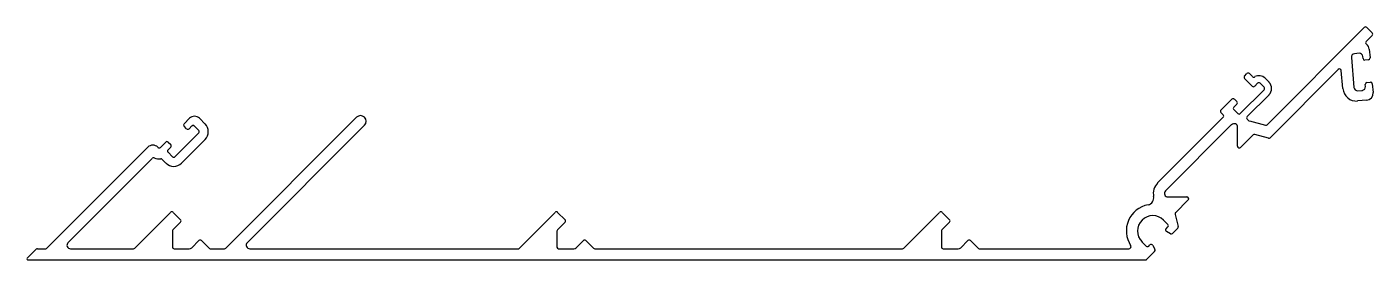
# Model space of a CAD drawing. Extents: x -79 to 113, y 2 to 35.
import ezdxf

# ---------------------------------------------------------------- set-up
doc = ezdxf.new("R2010")
doc.units = 0
doc.layers.add('1', color=4, linetype='CONTINUOUS')

msp = doc.modelspace()

# ---------------------------------------------------------------- linework, layer by layer
at = {"layer": '1', "color": 7}
for p, q in [((98.28, 21.25), (112.14, 35.11)), ((112.5, 35.11), (113.28, 34.33)), ((113.28, 33.98), (112.42, 33.12)), ((110.3, 30.84), (110.68, 26.55)), ((111.4, 31.43), (110.76, 31.38)), ((111.97, 30.68), (111.95, 30.98)), ((112.86, 32.01), (112.97, 30.77)), ((108.43, 29.13), (98.71, 19.41)), ((109.08, 26.41), (108.86, 28.98)), ((112.74, 30.5), (112.24, 30.45)), ((95.05, 28.19), (95.4, 28.54)), ((96.14, 26.74), (95.05, 27.84)), ((95.76, 28.54), (96.19, 28.11)), ((96.92, 27.16), (96.5, 26.74)), ((97.84, 26.6), (97.28, 27.16)), ((97.98, 27.87), (98.55, 27.31)), ((112.32, 26.7), (112.29, 27)), ((112.52, 27.27), (113.02, 27.31)), ((113.29, 27.08), (113.4, 25.84)), ((94.45, 22.85), (97.84, 26.24)), ((98.55, 25.54), (95.43, 22.42)), ((111.22, 26.1), (111.87, 26.15)), ((91.69, 23.35), (93.25, 24.9)), ((93.95, 24.19), (93.53, 23.77)), ((93.53, 23.42), (94.09, 22.85)), ((93.6, 24.9), (93.95, 24.55)), ((112.49, 24.75), (111.2, 24.64)), ((-56.33, 21.4), (-55.55, 22.18)), ((-54.13, 22.18), (-53.32, 21.36)), ((-50.36, 3.66), (-31.71, 22.32)), ((-30.57, 21.19), (-47.32, 4.44)), ((82.64, 12.96), (92.01, 22.32)), ((93.21, 21.27), (83.77, 11.83)), ((92.01, 22.68), (91.69, 22.99)), ((95.43, 22.06), (95.62, 21.87)), ((95.74, 21.8), (98.04, 21.18)), ((-57.63, 16.7), (-54.24, 20.09)), ((-55.97, 20.69), (-56.33, 21.05)), ((-55.23, 21.08), (-55.62, 20.69)), ((-54.24, 20.44), (-54.88, 21.08)), ((94.07, 18.2), (94.07, 20.91)), ((96.27, 19.8), (94.49, 18.02)), ((98.47, 19.34), (96.51, 19.87)), ((-75.9, 3.66), (-61.51, 18.05)), ((-60.08, 18.05), (-60.05, 18.03)), ((-59.7, 18.03), (-58.94, 18.78)), ((-58.24, 18.08), (-58.62, 17.69)), ((-58.62, 17.33), (-57.99, 16.7)), ((-58.59, 18.78), (-58.24, 18.43)), ((-53.32, 19.17), (-56.71, 15.78)), ((-60.87, 16.47), (-72.9, 4.44)), ((-58.91, 15.78), (-59.45, 16.32)), ((84.13, 10.97), (86.84, 10.97)), ((87.02, 10.55), (85.2, 8.73)), ((-63.37, 3.66), (-58.25, 8.78)), ((-57.9, 8.78), (-56.83, 7.72)), ((-8.55, 3.59), (-3.36, 8.78)), ((-3, 8.78), (-1.94, 7.72)), ((46.41, 3.66), (51.53, 8.78)), ((51.89, 8.78), (52.95, 7.72)), ((85.14, 8.49), (85.6, 6.76)), ((-58, 6.1), (-58, 3.84)), ((-56.83, 7.37), (-57.93, 6.28)), ((-3.11, 6.1), (-3.11, 3.84)), ((-1.94, 7.37), (-3.04, 6.28)), ((51.78, 6.1), (51.78, 3.84)), ((52.95, 7.37), (51.86, 6.28)), ((84.11, 7.06), (83.5, 7.67)), ((83.85, 6.45), (84.11, 6.7)), ((84.49, 5.73), (83.91, 6.05)), ((85.54, 6.52), (84.79, 5.77)), ((-55.24, 3.74), (-54.22, 4.76)), ((-53.86, 4.76), (-52.77, 3.66)), ((-0.35, 3.74), (0.67, 4.76)), ((1.03, 4.76), (2.12, 3.66)), ((54.54, 3.74), (55.56, 4.76)), ((55.92, 4.76), (57.01, 3.66)), ((80.41, 4.59), (81.03, 3.98)), ((81.38, 3.98), (81.55, 4.14)), ((81.95, 4.09), (82.27, 3.51)), ((-78.72, 2.24), (-77.45, 3.52)), ((80.99, 1.99), (-78.61, 1.99)), ((-77.27, 3.59), (-76.08, 3.59)), ((-72.55, 3.59), (-63.55, 3.59)), ((-57.75, 3.59), (-55.59, 3.59)), ((-52.59, 3.59), (-50.54, 3.59)), ((-46.96, 3.59), (-8.55, 3.59)), ((-2.86, 3.59), (-0.7, 3.59)), ((2.3, 3.59), (46.23, 3.59)), ((52.03, 3.59), (54.19, 3.59)), ((57.19, 3.59), (78.55, 3.59)), ((78.55, 3.59), (78.54, 3.59)), ((82.22, 3.21), (81.05, 2.04))]:
    msp.add_line(p, q, dxfattribs=at)
for centre, radius, start, end in [((112.32, 34.93), 0.25, 45, 135), ((112.59, 32.94), 0.25, 135, 234.2442), ((111.86, 31.93), 1, 5, 54.2442), ((113.1, 34.15), 0.25, 315, 45), ((110.8, 30.88), 0.5, 95, 185), ((111.45, 30.94), 0.5, 5, 95), ((112.72, 30.75), 0.25, 275, 5), ((108.61, 28.96), 0.25, 5, 135), ((112.22, 30.7), 0.25, 185, 275), ((95.23, 28.01), 0.25, 135, 225), ((95.58, 28.37), 0.25, 45, 135), ((96.37, 28.28), 0.25, 225, 315), ((97.1, 26.99), 1.25, 45, 116.3371), ((97.1, 26.99), 0.25, 45, 135), ((97.66, 26.42), 1.25, 315, 45.0001), ((112.54, 27.02), 0.25, 95, 185), ((113.04, 27.06), 0.25, 5, 95), ((96.32, 26.92), 0.25, 225, 315), ((97.66, 26.42), 0.25, 315, 45), ((111.03, 26.58), 1.95, 185, 275), ((111.17, 26.6), 0.5, 185, 275), ((111.82, 26.65), 0.5, 275, 5), ((112.4, 25.75), 1, 275, 5), ((91.87, 23.17), 0.25, 135, 225), ((93.42, 24.72), 0.25, 45, 135), ((93.7, 23.59), 0.25, 135, 225), ((93.78, 24.37), 0.25, 315, 45), ((-56.15, 21.22), 0.25, 135, 225), ((-54.84, 21.47), 1, 45, 135), ((-55.05, 20.9), 0.25, 45, 135), ((-54.42, 20.27), 1.55, 315, 45.0001), ((-31.14, 21.75), 0.8, 315, 135), ((91.83, 22.5), 0.25, 315, 45), ((93.57, 20.91), 0.5, 0, 135), ((94.27, 23.03), 0.25, 225, 315), ((95.6, 22.24), 0.25, 134.9999, 225), ((95.8, 22.04), 0.25, 225, 255), ((98.11, 21.43), 0.25, 255, 315), ((98.28, 21.25), 0.0000391, 54.9985, 135), ((-55.8, 20.87), 0.25, 225, 315), ((-54.42, 20.27), 0.25, 315, 45), ((96.45, 19.63), 0.25, 75, 135), ((98.53, 19.59), 0.25, 255, 315), ((-60.79, 17.33), 1.02, 45, 135), ((-59.88, 18.2), 0.25, 225, 315), ((-58.77, 18.61), 0.25, 45, 135), ((-58.44, 17.51), 0.254, 135, 225), ((-58.41, 18.25), 0.25, 315, 45), ((94.32, 18.2), 0.25, 180, 315), ((-60.69, 16.3), 0.254, 66.9126, 135), ((-59.88, 18.2), 1.82, 246.9126, 276.7433), ((-59.63, 16.14), 0.254, 45, 96.7433), ((-57.81, 16.87), 1.55, 224.9999, 315), ((-57.81, 16.87), 0.25, 225, 315), ((84.13, 11.47), 2.1, 135, 192.02), ((84.13, 11.47), 0.5, 135, 270), ((81.96, 6.13), 3.78, 100.3694, 213.1582), ((81.1, 10.83), 1, 280.3694, 12.02), ((86.84, 10.72), 0.25, 315, 90), ((-58.07, 8.61), 0.25, 45.0144, 135), ((-57.01, 7.55), 0.25, 315, 45.0144), ((-3.18, 8.61), 0.25, 45.0144, 135), ((-2.12, 7.55), 0.25, 315, 45.0144), ((51.71, 8.61), 0.25, 45.0144, 135), ((52.77, 7.55), 0.25, 315, 45.0144), ((81.96, 6.13), 2.18, 45, 225), ((85.38, 8.56), 0.25, 135, 195), ((-57.75, 6.1), 0.25, 135, 180), ((-2.86, 6.1), 0.25, 135, 180), ((52.03, 6.1), 0.25, 135, 180), ((84.03, 6.27), 0.254, 135, 241.1443), ((83.93, 6.88), 0.25, 315, 45), ((84.61, 5.95), 0.25, 241.1443, 315), ((85.36, 6.7), 0.25, 315, 15), ((-72.55, 4.09), 0.5, 135, 270), ((-54.04, 4.58), 0.25, 45.0144, 135), ((-46.96, 4.09), 0.5, 135, 270), ((0.85, 4.58), 0.25, 45.0144, 135), ((55.74, 4.58), 0.25, 45.0144, 135), ((78.55, 3.89), 0.3, 268.5535, 35.1402), ((81.2, 4.15), 0.25, 225, 315), ((81.73, 3.96), 0.254, 28.8557, 135), ((-78.61, 2.14), 0.15, 135, 270), ((-77.27, 3.34), 0.25, 90, 135), ((-76.08, 3.84), 0.25, 270, 315), ((-63.55, 3.84), 0.25, 270, 315), ((-57.75, 3.84), 0.25, 180, 270), ((-55.59, 4.09), 0.5, 270, 315), ((-52.59, 3.84), 0.25, 225.0144, 270), ((-50.54, 3.84), 0.25, 270, 315), ((-2.86, 3.84), 0.25, 180, 270), ((-0.7, 4.09), 0.5, 270, 315), ((2.3, 3.84), 0.25, 225.0144, 270), ((46.23, 3.84), 0.25, 270, 315), ((52.03, 3.84), 0.25, 180, 270), ((54.19, 4.09), 0.5, 270, 315), ((57.19, 3.84), 0.25, 225.0144, 270), ((80.88, 2.21), 0.25, 296.3033, 315), ((82.04, 3.39), 0.254, 315, 28.8557)]:
    msp.add_arc(centre, radius, start, end, dxfattribs=at)

doc.saveas('drawing.dxf')
